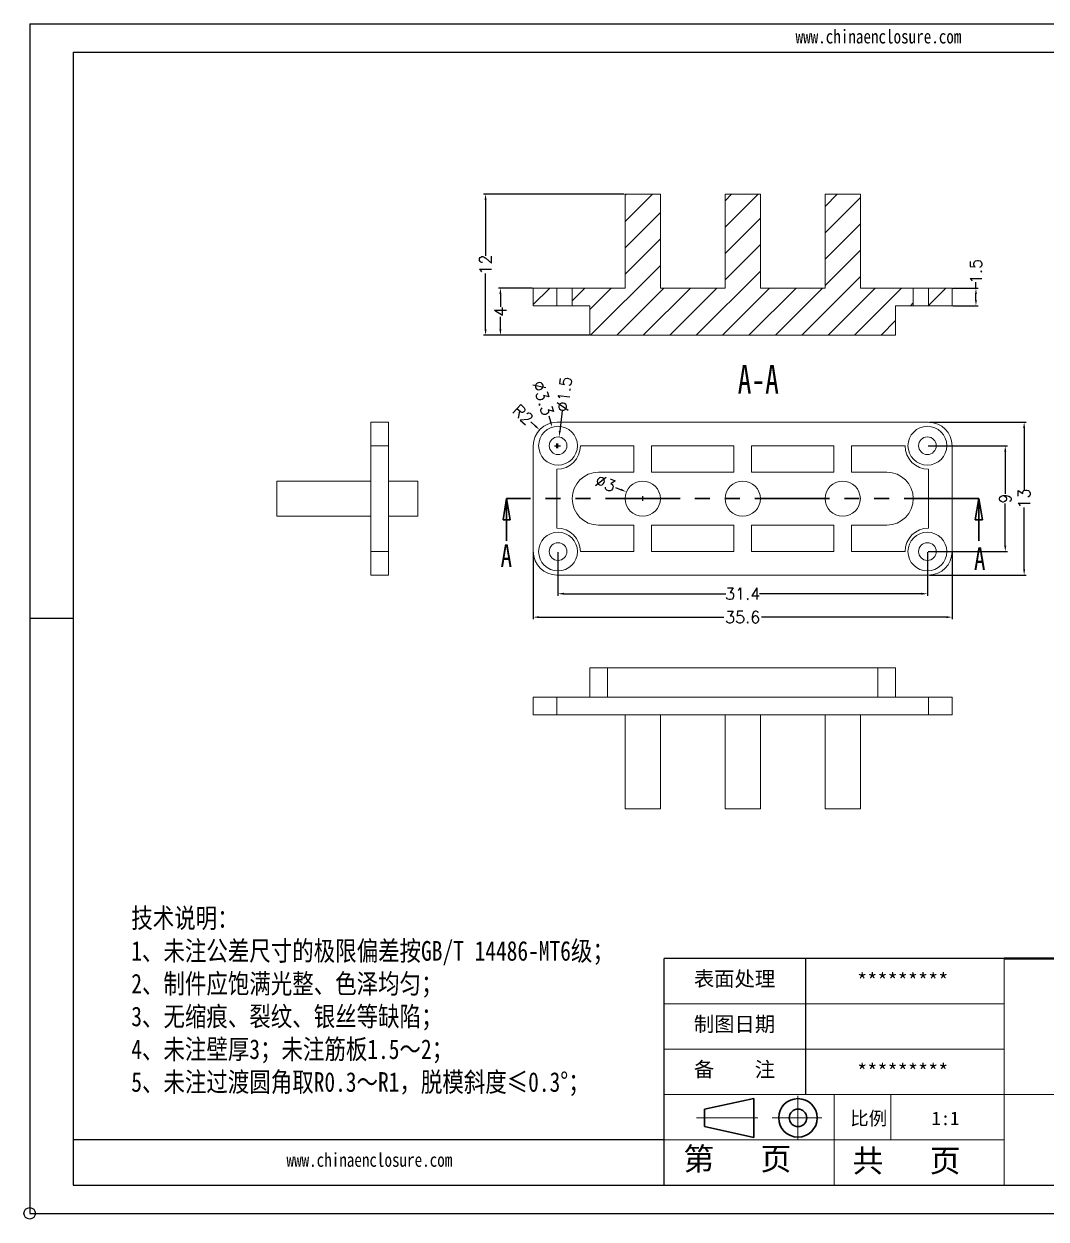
# Model space of a CAD drawing. Header units: inches. Extents: x 1848 to 4019, y 409 to 905.
# Drawn here: x 3875.9 to 3962.8, y 409.1 to 510.8 of the extents above; entities that cross this region are included whole.
import ezdxf

# ---------------------------------------------------------------- set-up
doc = ezdxf.new("R2010")
doc.units = ezdxf.units.IN
doc.linetypes.add('CENTER2', pattern=[28.575, 19.05, -3.175, 3.175, -3.175])
doc.linetypes.add('PHANTOM', pattern=[12.7, 6.35, -1.27, 1.27, -1.27, 1.27, -1.27])
doc.layers.add('文字', color=81, linetype='Continuous')
for name, color, linetype, lineweight in [('粗实线', 7, 'Continuous', 30), ('细实线', 3, 'Continuous', 9), ('细点划线', 2, 'CENTER2', 9)]:
    doc.layers.add(name, color=color, linetype=linetype, lineweight=lineweight)
doc.styles.add('SLDTEXTSTYLE0', font='TXT', dxfattribs={"width": 0.75})
doc.styles.add('SLDTEXTSTYLE3', font='TXT', dxfattribs={"width": 0.7})
doc.styles.get("Standard").update_dxf_attribs({"font": 'txt', "bigfont": 'gbcbig.shx'})
doc.styles.add('宋体', font='', dxfattribs={"width": 0.8, "height": 3.5})
doc.styles.get('宋体').set_extended_font_data('SimSun')
doc.dimstyles.new('1', dxfattribs={"dimtxt": 1, "dimasz": 0.5, "dimexe": 0.18, "dimexo": 0.0625, "dimgap": 0.09, "dimtad": 0, "dimzin": 12, "dimdsep": 46, "dimtxsty": 'Standard', "dimcen": 0.2, "dimclrd": 3, "dimclre": 3, "dimadec": 0, "dimazin": 0, "dimtfac": 1, "dimtofl": 0, "dimtmove": 0, "dimatfit": 3, "dimfxl": 0, "dimtolj": 1, "dimtzin": 0, "dimarcsym": 0})
pattern_1 = [(45, (0, -4.0954), (-1.122532, 1.122532), [])]

# ---------------------------------------------------------------- blocks, each defined once
blk = doc.blocks.new('_CLOSED')
at = {"color": 0, "linetype": 'ByBlock', "lineweight": -2}
for p, q in [((-1, 0.166667), (0, 0)), ((-1, 0.166667), (-1, -0.166667)), ((0, 0), (-1, -0.166667)), ((0, 0), (-1, 0))]:
    blk.add_line(p, q, dxfattribs=at)
blk = doc.blocks.new('*D102')
at = {"color": 3, "lineweight": -2, "transparency": 16777216}
for p, q in [((3919.2, 465.83), (3919.2, 460.13)), ((3954.8, 465.83), (3954.8, 460.13)), ((3919.7, 460.31), (3935.41, 460.31)), ((3954.3, 460.31), (3938.59, 460.31))]:
    blk.add_line(p, q, dxfattribs=at)
at = {"color": 3, "transparency": 16777216}
for points in [[(3919.7, 460.4), (3919.7, 460.23), (3919.2, 460.31)], [(3954.3, 460.4), (3954.3, 460.23), (3954.8, 460.31)]]:
    blk.add_solid(points, dxfattribs=at)
at = {"layer": 'Defpoints', "color": 0, "transparency": 16777216}
for p in [(3919.2, 465.89), (3954.8, 465.89), (3954.8, 460.31)]:
    blk.add_point(p, dxfattribs=at)
at = {"color": 0, "transparency": 16777216, "insert": (3937, 460.31), "char_height": 1, "attachment_point": 5}
blk.add_mtext('\\A1;35.6', dxfattribs=at)
blk = doc.blocks.new('*D103')
at = {"color": 3, "lineweight": -2, "transparency": 16777216}
for p, q in [((3921.3, 465.83), (3921.3, 462.12)), ((3952.7, 465.83), (3952.7, 462.12)), ((3921.8, 462.3), (3935.58, 462.3)), ((3952.2, 462.3), (3938.43, 462.3))]:
    blk.add_line(p, q, dxfattribs=at)
at = {"color": 3, "transparency": 16777216}
for points in [[(3921.8, 462.39), (3921.8, 462.22), (3921.3, 462.3)], [(3952.2, 462.39), (3952.2, 462.22), (3952.7, 462.3)]]:
    blk.add_solid(points, dxfattribs=at)
at = {"layer": 'Defpoints', "color": 0, "transparency": 16777216}
for p in [(3921.3, 465.89), (3952.7, 465.89), (3952.7, 462.3)]:
    blk.add_point(p, dxfattribs=at)
at = {"color": 0, "transparency": 16777216, "insert": (3937, 462.3), "char_height": 1, "attachment_point": 5}
blk.add_mtext('\\A1;31.4', dxfattribs=at)
blk = doc.blocks.new('*D104')
at = {"color": 3, "lineweight": -2, "transparency": 16777216}
for p, q in [((3952.87, 476.89), (3961.11, 476.89)), ((3960.93, 476.39), (3960.93, 471.15)), ((3960.93, 464.39), (3960.93, 469.63)), ((3952.87, 463.89), (3961.11, 463.89))]:
    blk.add_line(p, q, dxfattribs=at)
at = {"color": 3, "transparency": 16777216}
for points in [[(3960.84, 476.39), (3961.01, 476.39), (3960.93, 476.89)], [(3960.84, 464.39), (3961.01, 464.39), (3960.93, 463.89)]]:
    blk.add_solid(points, dxfattribs=at)
at = {"layer": 'Defpoints', "color": 0, "transparency": 16777216}
for p in [(3952.8, 476.89), (3960.93, 476.89), (3952.8, 463.89)]:
    blk.add_point(p, dxfattribs=at)
at = {"color": 0, "transparency": 16777216, "insert": (3960.93, 470.39), "char_height": 1, "attachment_point": 5, "rotation": 90}
blk.add_mtext('\\A1;13', dxfattribs=at)
blk = doc.blocks.new('*D105')
at = {"color": 3, "lineweight": -2, "transparency": 16777216}
for p, q in [((3952.77, 474.89), (3959.5, 474.89)), ((3959.32, 474.39), (3959.32, 470.81)), ((3959.32, 466.39), (3959.32, 469.97)), ((3952.77, 465.89), (3959.5, 465.89))]:
    blk.add_line(p, q, dxfattribs=at)
at = {"color": 3, "transparency": 16777216}
for points in [[(3959.24, 474.39), (3959.41, 474.39), (3959.32, 474.89)], [(3959.24, 466.39), (3959.41, 466.39), (3959.32, 465.89)]]:
    blk.add_solid(points, dxfattribs=at)
at = {"layer": 'Defpoints', "color": 0, "transparency": 16777216}
for p in [(3952.7, 474.89), (3959.32, 474.89), (3952.7, 465.89)]:
    blk.add_point(p, dxfattribs=at)
at = {"color": 0, "transparency": 16777216, "insert": (3959.32, 470.39), "char_height": 1, "attachment_point": 5, "rotation": 90}
blk.add_mtext('\\A1;9', dxfattribs=at)
blk = doc.blocks.new('*D106')
at = {"color": 3, "lineweight": -2, "transparency": 16777216}
for p, q in [((3919, 476.92), (3919.36, 476.58)), ((3921, 474.89), (3921.4, 474.89)), ((3921.2, 474.69), (3921.2, 475.09))]:
    blk.add_line(p, q, dxfattribs=at)
at = {"color": 3, "transparency": 16777216}
blk.add_solid([(3919.42, 476.64), (3919.31, 476.52), (3919.73, 476.24)], dxfattribs=at)
at = {"layer": 'Defpoints', "color": 0, "transparency": 16777216}
for p in [(3919.73, 476.24), (3921.2, 474.89)]:
    blk.add_point(p, dxfattribs=at)
at = {"color": 0, "transparency": 16777216, "insert": (3918.32, 477.54), "char_height": 1, "attachment_point": 5, "rotation": 317.4134}
blk.add_mtext('\\A1;R2', dxfattribs=at)
blk = doc.blocks.new('*D107')
at = {"color": 3, "lineweight": -2, "transparency": 16777216}
for p, q in [((3920.51, 477.42), (3920.66, 476.94)), ((3921.1, 474.89), (3921.5, 474.89)), ((3921.3, 474.69), (3921.3, 475.09))]:
    blk.add_line(p, q, dxfattribs=at)
at = {"color": 3, "transparency": 16777216}
blk.add_solid([(3920.74, 476.97), (3920.58, 476.92), (3920.81, 476.46)], dxfattribs=at)
at = {"layer": 'Defpoints', "color": 0, "transparency": 16777216}
for p in [(3920.81, 476.46), (3921.8, 473.31)]:
    blk.add_point(p, dxfattribs=at)
at = {"color": 0, "transparency": 16777216, "insert": (3920.03, 478.93), "char_height": 1, "attachment_point": 5, "rotation": 287.4466}
blk.add_mtext('\\A1;∅3.3', dxfattribs=at)
blk = doc.blocks.new('*D108')
at = {"color": 3, "lineweight": -2, "transparency": 16777216}
for p, q in [((3921.65, 477.87), (3921.45, 476.13)), ((3921.1, 474.89), (3921.5, 474.89)), ((3921.3, 474.69), (3921.3, 475.09))]:
    blk.add_line(p, q, dxfattribs=at)
at = {"color": 3, "transparency": 16777216}
blk.add_solid([(3921.37, 476.14), (3921.53, 476.12), (3921.39, 475.63)], dxfattribs=at)
at = {"layer": 'Defpoints', "color": 0, "transparency": 16777216}
for p in [(3921.39, 475.63), (3921.22, 474.14)]:
    blk.add_point(p, dxfattribs=at)
at = {"color": 0, "transparency": 16777216, "insert": (3921.82, 479.28), "char_height": 1, "attachment_point": 5, "rotation": 83.3089}
blk.add_mtext('\\A1;∅1.5', dxfattribs=at)
blk = doc.blocks.new('*D109')
at = {"color": 3, "lineweight": -2, "transparency": 16777216}
for p, q in [((3926.19, 471.34), (3926.66, 471.15)), ((3928.3, 470.39), (3928.7, 470.39)), ((3928.5, 470.19), (3928.5, 470.59))]:
    blk.add_line(p, q, dxfattribs=at)
at = {"color": 3, "transparency": 16777216}
blk.add_solid([(3926.69, 471.23), (3926.62, 471.08), (3927.12, 470.96)], dxfattribs=at)
at = {"layer": 'Defpoints', "color": 0, "transparency": 16777216}
for p in [(3927.12, 470.96), (3929.89, 469.82)]:
    blk.add_point(p, dxfattribs=at)
at = {"color": 0, "transparency": 16777216, "insert": (3925.34, 471.7), "char_height": 1, "attachment_point": 5, "rotation": 337.5585}
blk.add_mtext('\\A1;∅3', dxfattribs=at)
blk = doc.blocks.new('*D110')
at = {"color": 3, "lineweight": -2, "transparency": 16777216}
for p, q in [((3954.87, 488.29), (3957.01, 488.29)), ((3956.83, 488.29), (3956.83, 488.79)), ((3956.83, 487.29), (3956.83, 487.79)), ((3954.87, 486.79), (3957.01, 486.79))]:
    blk.add_line(p, q, dxfattribs=at)
at = {"color": 3, "transparency": 16777216}
for points in [[(3956.75, 487.79), (3956.91, 487.79), (3956.83, 488.29)], [(3956.75, 487.29), (3956.91, 487.29), (3956.83, 486.79)]]:
    blk.add_solid(points, dxfattribs=at)
at = {"layer": 'Defpoints', "color": 0, "transparency": 16777216}
for p in [(3954.8, 488.29), (3956.83, 488.29), (3954.8, 486.79)]:
    blk.add_point(p, dxfattribs=at)
at = {"color": 0, "transparency": 16777216, "insert": (3956.83, 489.71), "char_height": 1, "attachment_point": 5, "rotation": 90}
blk.add_mtext('\\A1;1.5', dxfattribs=at)
blk = doc.blocks.new('*D111')
at = {"color": 3, "lineweight": -2, "transparency": 16777216}
for p, q in [((3919.14, 488.29), (3916.23, 488.29)), ((3916.41, 487.79), (3916.41, 486.71)), ((3916.41, 484.79), (3916.41, 485.86)), ((3923.94, 484.29), (3916.23, 484.29))]:
    blk.add_line(p, q, dxfattribs=at)
at = {"color": 3, "transparency": 16777216}
for points in [[(3916.32, 487.79), (3916.49, 487.79), (3916.41, 488.29)], [(3916.32, 484.79), (3916.49, 484.79), (3916.41, 484.29)]]:
    blk.add_solid(points, dxfattribs=at)
at = {"layer": 'Defpoints', "color": 0, "transparency": 16777216}
for p in [(3916.41, 488.29), (3919.2, 488.29), (3924, 484.29)]:
    blk.add_point(p, dxfattribs=at)
at = {"color": 0, "transparency": 16777216, "insert": (3916.41, 486.29), "char_height": 1, "attachment_point": 5, "rotation": 90}
blk.add_mtext('\\A1;4', dxfattribs=at)
blk = doc.blocks.new('*D112')
at = {"color": 3, "lineweight": -2, "transparency": 16777216}
for p, q in [((3926.94, 496.29), (3914.96, 496.29)), ((3915.14, 495.79), (3915.14, 491.04)), ((3915.14, 484.79), (3915.14, 489.53)), ((3923.94, 484.29), (3914.96, 484.29))]:
    blk.add_line(p, q, dxfattribs=at)
at = {"color": 3, "transparency": 16777216}
for points in [[(3915.06, 495.79), (3915.23, 495.79), (3915.14, 496.29)], [(3915.06, 484.79), (3915.23, 484.79), (3915.14, 484.29)]]:
    blk.add_solid(points, dxfattribs=at)
at = {"layer": 'Defpoints', "color": 0, "transparency": 16777216}
for p in [(3915.14, 496.29), (3927, 496.29), (3924, 484.29)]:
    blk.add_point(p, dxfattribs=at)
at = {"color": 0, "transparency": 16777216, "insert": (3915.14, 490.29), "char_height": 1, "attachment_point": 5, "rotation": 90}
blk.add_mtext('\\A1;12', dxfattribs=at)

msp = doc.modelspace()

# ---------------------------------------------------------------- hatches: boundary and pattern name
at = {"linetype": 'Continuous', "lineweight": 0}
h = msp.add_hatch(dxfattribs=at)
h.set_pattern_fill('ANSI31', color=4, scale=0.5, style=0)
h.set_pattern_definition([(45, (476.644, -1310.7656), (-1.122532, 1.122532), [])])
h.paths.add_polyline_path([(3938.504, 496.287), (3935.504, 496.287), (3935.504, 488.287), (3930.004, 488.287), (3930.004, 496.287), (3927.004, 496.287), (3927.004, 488.287), (3922.504, 488.287), (3922.504, 486.787), (3924.004, 486.787), (3924.004, 484.287), (3950.004, 484.287), (3950.004, 486.787), (3951.504, 486.787), (3951.504, 488.287), (3947.004, 488.287), (3947.004, 496.287), (3944.004, 496.287), (3944.004, 488.287), (3938.504, 488.287)], flags=0)
h = msp.add_hatch(dxfattribs=at)
h.set_pattern_fill('ANSI31', color=4, scale=0.5, style=0)
h.set_pattern_definition(pattern_1)
h.paths.add_polyline_path([(3919.204, 488.287), (3919.204, 486.787), (3921.204, 486.787), (3921.204, 488.287)], flags=0)
h = msp.add_hatch(dxfattribs=at)
h.set_pattern_fill('ANSI31', color=4, scale=0.5, style=0)
h.set_pattern_definition(pattern_1)
h.paths.add_polyline_path([(3952.804, 488.287), (3952.804, 486.787), (3954.804, 486.787), (3954.804, 488.287)], flags=0)

# ---------------------------------------------------------------- linework, layer by layer
for p, q in [((3876.389, 510.762), (4019.445, 510.762)), ((3876.389, 510.762), (3876.389, 409.611)), ((3880.091, 508.354), (4017.037, 508.354)), ((3880.091, 508.354), (3880.091, 412.02)), ((3880.091, 460.187), (3876.389, 460.187)), ((3876.389, 456.44), (3876.389, 409.611)), ((3959.237, 431.286), (3930.336, 431.286)), ((3930.336, 412.02), (3930.336, 431.286)), ((3942.378, 419.726), (3942.378, 431.286)), ((3930.336, 415.873), (3880.091, 415.873)), ((3880.091, 412.02), (4017.037, 412.02)), ((3876.389, 409.611), (4019.445, 409.611)), ((3876.389, 409.611), (3942.619, 409.611))]:
    msp.add_line(p, q)
at = {"color": 7, "linetype": 'Continuous', "lineweight": 15}
for p, q in [((3927.004, 496.287), (3927.004, 488.287)), ((3927.004, 496.287), (3930.004, 496.287)), ((3930.004, 488.287), (3930.004, 496.287)), ((3935.504, 496.287), (3935.504, 488.287)), ((3935.504, 496.287), (3938.504, 496.287)), ((3938.504, 488.287), (3938.504, 496.287)), ((3944.004, 496.287), (3944.004, 488.287)), ((3944.004, 496.287), (3947.004, 496.287)), ((3947.004, 488.287), (3947.004, 496.287)), ((3919.204, 488.287), (3921.204, 488.287)), ((3919.204, 488.287), (3919.204, 486.787)), ((3921.204, 486.787), (3921.204, 488.287)), ((3922.504, 488.287), (3921.204, 488.287)), ((3922.504, 486.787), (3922.504, 488.287)), ((3922.504, 488.287), (3927.004, 488.287)), ((3930.004, 488.287), (3935.504, 488.287)), ((3938.504, 488.287), (3944.004, 488.287)), ((3947.004, 488.287), (3951.504, 488.287)), ((3951.504, 488.287), (3951.504, 486.787)), ((3952.804, 488.287), (3951.504, 488.287)), ((3952.804, 488.287), (3954.804, 488.287)), ((3952.804, 488.287), (3952.804, 486.787)), ((3954.804, 486.787), (3954.804, 488.287)), ((3919.204, 486.787), (3921.204, 486.787)), ((3922.504, 486.787), (3921.204, 486.787)), ((3922.504, 486.787), (3924.004, 486.787)), ((3924.004, 486.787), (3924.004, 484.287)), ((3950.004, 484.287), (3950.004, 486.787)), ((3950.004, 486.787), (3951.504, 486.787)), ((3952.804, 486.787), (3951.504, 486.787)), ((3952.804, 486.787), (3954.804, 486.787)), ((3950.004, 484.287), (3924.004, 484.287)), ((3905.386, 476.889), (3906.886, 476.889)), ((3905.386, 474.889), (3905.386, 476.889)), ((3906.886, 476.889), (3906.886, 474.889)), ((3952.804, 476.889), (3921.204, 476.889)), ((3906.886, 474.889), (3905.386, 474.889)), ((3905.386, 465.889), (3905.386, 474.889)), ((3906.886, 465.889), (3906.886, 474.889)), ((3919.204, 474.889), (3919.204, 465.889)), ((3927.754, 474.889), (3923.204, 474.889)), ((3927.754, 474.889), (3927.754, 472.639)), ((3929.254, 472.639), (3929.254, 474.889)), ((3936.254, 474.889), (3929.254, 474.889)), ((3936.254, 474.889), (3936.254, 472.639)), ((3937.754, 472.639), (3937.754, 474.889)), ((3944.754, 474.889), (3937.754, 474.889)), ((3944.754, 474.889), (3944.754, 472.639)), ((3946.254, 472.639), (3946.254, 474.889)), ((3950.804, 474.889), (3946.254, 474.889)), ((3954.804, 465.889), (3954.804, 474.889)), ((3921.204, 472.889), (3921.204, 467.889)), ((3927.754, 472.639), (3924.754, 472.639)), ((3936.254, 472.639), (3929.254, 472.639)), ((3944.754, 472.639), (3937.754, 472.639)), ((3949.254, 472.639), (3946.254, 472.639)), ((3952.804, 467.889), (3952.804, 472.889)), ((3905.386, 471.889), (3897.386, 471.889)), ((3897.386, 470.389), (3897.386, 471.889)), ((3909.386, 471.889), (3906.886, 471.889)), ((3909.386, 471.889), (3909.386, 468.889)), ((3897.386, 468.889), (3897.386, 470.389)), ((3897.386, 468.889), (3905.386, 468.889)), ((3909.386, 468.889), (3906.886, 468.889)), ((3924.754, 468.139), (3927.754, 468.139)), ((3927.754, 468.139), (3927.754, 465.889)), ((3929.254, 468.139), (3936.254, 468.139)), ((3929.254, 465.889), (3929.254, 468.139)), ((3936.254, 468.139), (3936.254, 465.889)), ((3937.754, 468.139), (3944.754, 468.139)), ((3937.754, 465.889), (3937.754, 468.139)), ((3944.754, 468.139), (3944.754, 465.889)), ((3946.254, 468.139), (3949.254, 468.139)), ((3946.254, 465.889), (3946.254, 468.139)), ((3905.386, 465.889), (3906.886, 465.889)), ((3905.386, 463.889), (3905.386, 465.889)), ((3906.886, 465.889), (3906.886, 463.889)), ((3923.204, 465.889), (3927.754, 465.889)), ((3929.254, 465.889), (3936.254, 465.889)), ((3937.754, 465.889), (3944.754, 465.889)), ((3946.254, 465.889), (3950.804, 465.889)), ((3906.886, 463.889), (3905.386, 463.889)), ((3921.204, 463.889), (3952.804, 463.889)), ((3924.004, 456.014), (3924.004, 453.514)), ((3924.004, 456.014), (3925.504, 456.014)), ((3925.504, 456.014), (3925.504, 453.514)), ((3925.504, 456.014), (3948.504, 456.014)), ((3948.504, 456.014), (3948.504, 453.514)), ((3948.504, 456.014), (3950.004, 456.014)), ((3950.004, 453.514), (3950.004, 456.014)), ((3919.204, 452.014), (3919.204, 453.514)), ((3919.204, 453.514), (3921.204, 453.514)), ((3921.204, 453.514), (3921.204, 452.014)), ((3952.804, 453.514), (3921.204, 453.514)), ((3952.804, 452.014), (3952.804, 453.514)), ((3952.804, 453.514), (3954.804, 453.514)), ((3954.804, 453.514), (3954.804, 452.014)), ((3921.204, 452.014), (3919.204, 452.014)), ((3952.804, 452.014), (3921.204, 452.014)), ((3927.004, 452.014), (3927.004, 444.014)), ((3930.004, 444.014), (3930.004, 452.014)), ((3935.504, 452.014), (3935.504, 444.014)), ((3938.504, 444.014), (3938.504, 452.014)), ((3944.004, 452.014), (3944.004, 444.014)), ((3947.004, 444.014), (3947.004, 452.014)), ((3954.804, 452.014), (3952.804, 452.014)), ((3930.004, 444.014), (3927.004, 444.014)), ((3938.504, 444.014), (3935.504, 444.014)), ((3947.004, 444.014), (3944.004, 444.014))]:
    msp.add_line(p, q, dxfattribs=at)
at = {"color": 1, "linetype": 'PHANTOM', "lineweight": 30}
msp.add_line((3957.076, 470.389), (3916.932, 470.389), dxfattribs=at)
at = {"color": 7, "linetype": 'Continuous', "lineweight": 30}
for p, q in [((3916.932, 466.789), (3916.932, 470.389)), ((3957.076, 466.789), (3957.076, 470.389))]:
    msp.add_line(p, q, dxfattribs=at)
at = {"color": 7, "linetype": 'Continuous', "lineweight": 15}
for centre, radius in [((3921.304, 474.889), 1.65), ((3952.704, 474.889), 1.65), ((3921.304, 474.889), 0.75), ((3952.704, 474.889), 0.75), ((3928.504, 470.389), 1.5), ((3937.004, 470.389), 1.5), ((3945.504, 470.389), 1.5), ((3921.304, 465.889), 1.65), ((3921.304, 465.889), 0.75), ((3952.704, 465.889), 1.65), ((3952.704, 465.889), 0.75)]:
    msp.add_circle(centre, radius, dxfattribs=at)
msp.add_circle((3876.389, 409.611), 0.49)
for centre, radius, start, end in [((3921.204, 474.889), 2, 90, 180), ((3952.804, 474.889), 2, 0, 90), ((3921.204, 474.889), 2, 270, 0), ((3952.804, 474.889), 2, 180, 270), ((3924.754, 470.389), 2.25, 90, 270), ((3949.254, 470.389), 2.25, 270, 90), ((3921.204, 465.889), 2, 0, 90), ((3952.804, 465.889), 2, 90, 180), ((3921.204, 465.889), 2, 180, 270), ((3952.804, 465.889), 2, 270, 0)]:
    msp.add_arc(centre, radius, start, end, dxfattribs=at)
at = {"layer": '粗实线', "color": 7, "lineweight": 40}
msp.add_line((4017.037, 431.286), (3959.237, 431.286), dxfattribs=at)
at = {"layer": '粗实线', "color": 7}
for p, q in [((3937.952, 419.366), (3933.742, 418.473)), ((3937.952, 419.366), (3937.952, 416.066)), ((3933.742, 418.473), (3933.742, 416.984)), ((3933.742, 416.984), (3937.952, 416.066))]:
    msp.add_line(p, q, dxfattribs=at)
for radius in [1.637, 0.745]:
    msp.add_circle((3941.699, 417.729), radius, dxfattribs=at)
at = {"layer": '细实线', "color": 7}
for p, q in [((3959.237, 431.286), (3959.237, 412.02)), ((3959.237, 427.433), (3930.336, 427.433)), ((3959.237, 423.58), (3930.336, 423.58)), ((4017.037, 419.726), (3930.336, 419.726)), ((3944.787, 419.726), (3944.787, 412.02)), ((3949.603, 419.726), (3949.603, 415.873)), ((3959.237, 415.873), (3930.336, 415.873))]:
    msp.add_line(p, q, dxfattribs=at)
at = {"layer": '细点划线', "color": 7}
for p, q in [((3941.699, 419.613), (3941.699, 415.873)), ((3933.07, 417.729), (3938.275, 417.729)), ((3939.51, 417.729), (3943.741, 417.729))]:
    msp.add_line(p, q, dxfattribs=at)

# ---------------------------------------------------------------- block references
at = {"color": 7, "linetype": 'Continuous', "lineweight": 30, "xscale": 1.799999999999955, "yscale": 1.799999999999955, "zscale": 0.3, "rotation": 90}
for p in [(3916.932, 470.389), (3957.076, 470.389)]:
    msp.add_blockref('_CLOSED', p, dxfattribs=at)

# ---------------------------------------------------------------- texts
at = {"color": 0, "linetype": 'Continuous', "lineweight": 0, "insert": (3938.328, 481.764), "char_height": 2.45, "attachment_point": 2, "style": 'SLDTEXTSTYLE3'}
msp.add_mtext('A-A', dxfattribs=at)
at = {"color": 7, "linetype": 'Continuous', "char_height": 1.905, "attachment_point": 1, "style": 'SLDTEXTSTYLE0'}
for insert in [(3916.422, 466.49), (3956.664, 466.236)]:
    msp.add_mtext('A', dxfattribs=dict(at, insert=insert))
at = {"char_height": 1.26724, "width": 720.23776, "attachment_point": 1}
for s, insert in [('{\\fSimHei|b0|i0|c134|p49;表面处理}', (3932.85, 430.193)), ('{\\fSimHei|b0|i0|c134|p49;*********}', (3946.729, 430.03)), ('{\\fSimHei|b0|i0|c134|p49;制图日期}', (3932.85, 426.339)), ('{\\fSimHei|b0|i0|c134|p49;备    注}', (3932.85, 422.486)), ('{\\fSimHei|b0|i0|c134|p49;*********}', (3946.729, 422.323))]:
    msp.add_mtext(s, dxfattribs=dict(at, insert=insert))
at = {"layer": '文字', "color": 0, "attachment_point": 1, "style": '宋体'}
for s, insert, char_height, width in [('www.chinaenclosure.com', (3941.498, 510.276), 1.17742, 20.68606), ('{\\H1.111x;技术说明：\\P1、未注公差尺寸的极限偏差按GB/T 14486-MT6级；\\P2、制件应饱满光整、色泽均匀；\\P3、无缩痕、裂纹、银丝等缺陷；\\P4、未注壁厚3；未注筋板1.5～2；\\P5、未注过渡圆角取R0.3～R1，脱模斜度≤0.3%%D；}', (3885.026, 435.557), 1.50522, 54.82513), ('www.chinaenclosure.com', (3898.221, 414.745), 1.17742, 20.68606)]:
    msp.add_mtext(s, dxfattribs=dict(at, insert=insert, char_height=char_height, width=width))
at = {"layer": '细实线', "color": 7, "attachment_point": 1}
for s, insert, char_height, width in [('{\\fSimSun|b0|i0|c134|p54;比例}', (3946.135, 418.267), 1.15601, 5.07452), ('{\\fSimSun|b0|i0|c134|p54;1:1}', (3953.059, 418.267), 1.15601, 5.07452), ('{\\fSimSun|b0|i0|c134|p54;第   页}', (3931.958, 415.211), 1.92668, 14.4501), ('{\\fSimSun|b0|i0|c134|p54; 共   页}', (3945.022, 415.047), 1.92668, 14.4501)]:
    msp.add_mtext(s, dxfattribs=dict(at, insert=insert, char_height=char_height, width=width))

# ---------------------------------------------------------------- dimensions: what is measured, and where the dimension line sits
for base, p1, p2, picture, middle in [((3915.145, 496.287), (3924.004, 484.287), (3927.004, 496.287), '*D112', (3915.145, 490.287)), ((3956.83, 488.287), (3954.804, 486.787), (3954.804, 488.287), '*D110', (3956.83, 489.71)), ((3916.406, 488.287), (3924.004, 484.287), (3919.204, 488.287), '*D111', (3916.406, 486.287)), ((3960.925, 476.889), (3952.804, 463.889), (3952.804, 476.889), '*D104', (3960.925, 470.389)), ((3959.325, 474.889), (3952.704, 465.889), (3952.704, 474.889), '*D105', (3959.325, 470.389))]:
    dim = msp.add_linear_dim(base=base, p1=p1, p2=p2, angle=90, dimstyle='1')
    dim.commit()
    dim.dimension.update_dxf_attribs({"geometry": picture, "text_midpoint": middle})
dim = msp.add_diameter_dim_2p(p1=(3921.217, 474.144), p2=(3921.392, 475.634), dimstyle='1')
dim.commit()
dim.dimension.update_dxf_attribs({"geometry": '*D108', "text_midpoint": (3921.819, 479.28), "dimtype": 163})
for p1, p2, picture, middle in [((3921.799, 473.315), (3920.81, 476.463), '*D107', (3920.033, 478.934)), ((3929.891, 469.816), (3927.118, 470.962), '*D109', (3925.34, 471.696))]:
    dim = msp.add_diameter_dim_2p(p1=p1, p2=p2, dimstyle='1')
    dim.commit()
    dim.dimension.update_dxf_attribs({"geometry": picture, "text_midpoint": middle})
dim = msp.add_radius_dim(center=(3921.204, 474.889), mpoint=(3919.732, 476.242), dimstyle='1')
dim.commit()
dim.dimension.update_dxf_attribs({"geometry": '*D106', "text_midpoint": (3918.316, 477.544)})
for base, p1, p2, picture, middle in [((3954.804, 460.312), (3919.204, 465.889), (3954.804, 465.889), '*D102', (3937.004, 460.312)), ((3952.704, 462.302), (3921.304, 465.889), (3952.704, 465.889), '*D103', (3937.004, 462.302))]:
    dim = msp.add_linear_dim(base=base, p1=p1, p2=p2, dimstyle='1')
    dim.commit()
    dim.dimension.update_dxf_attribs({"geometry": picture, "text_midpoint": middle})

doc.saveas('drawing.dxf')
